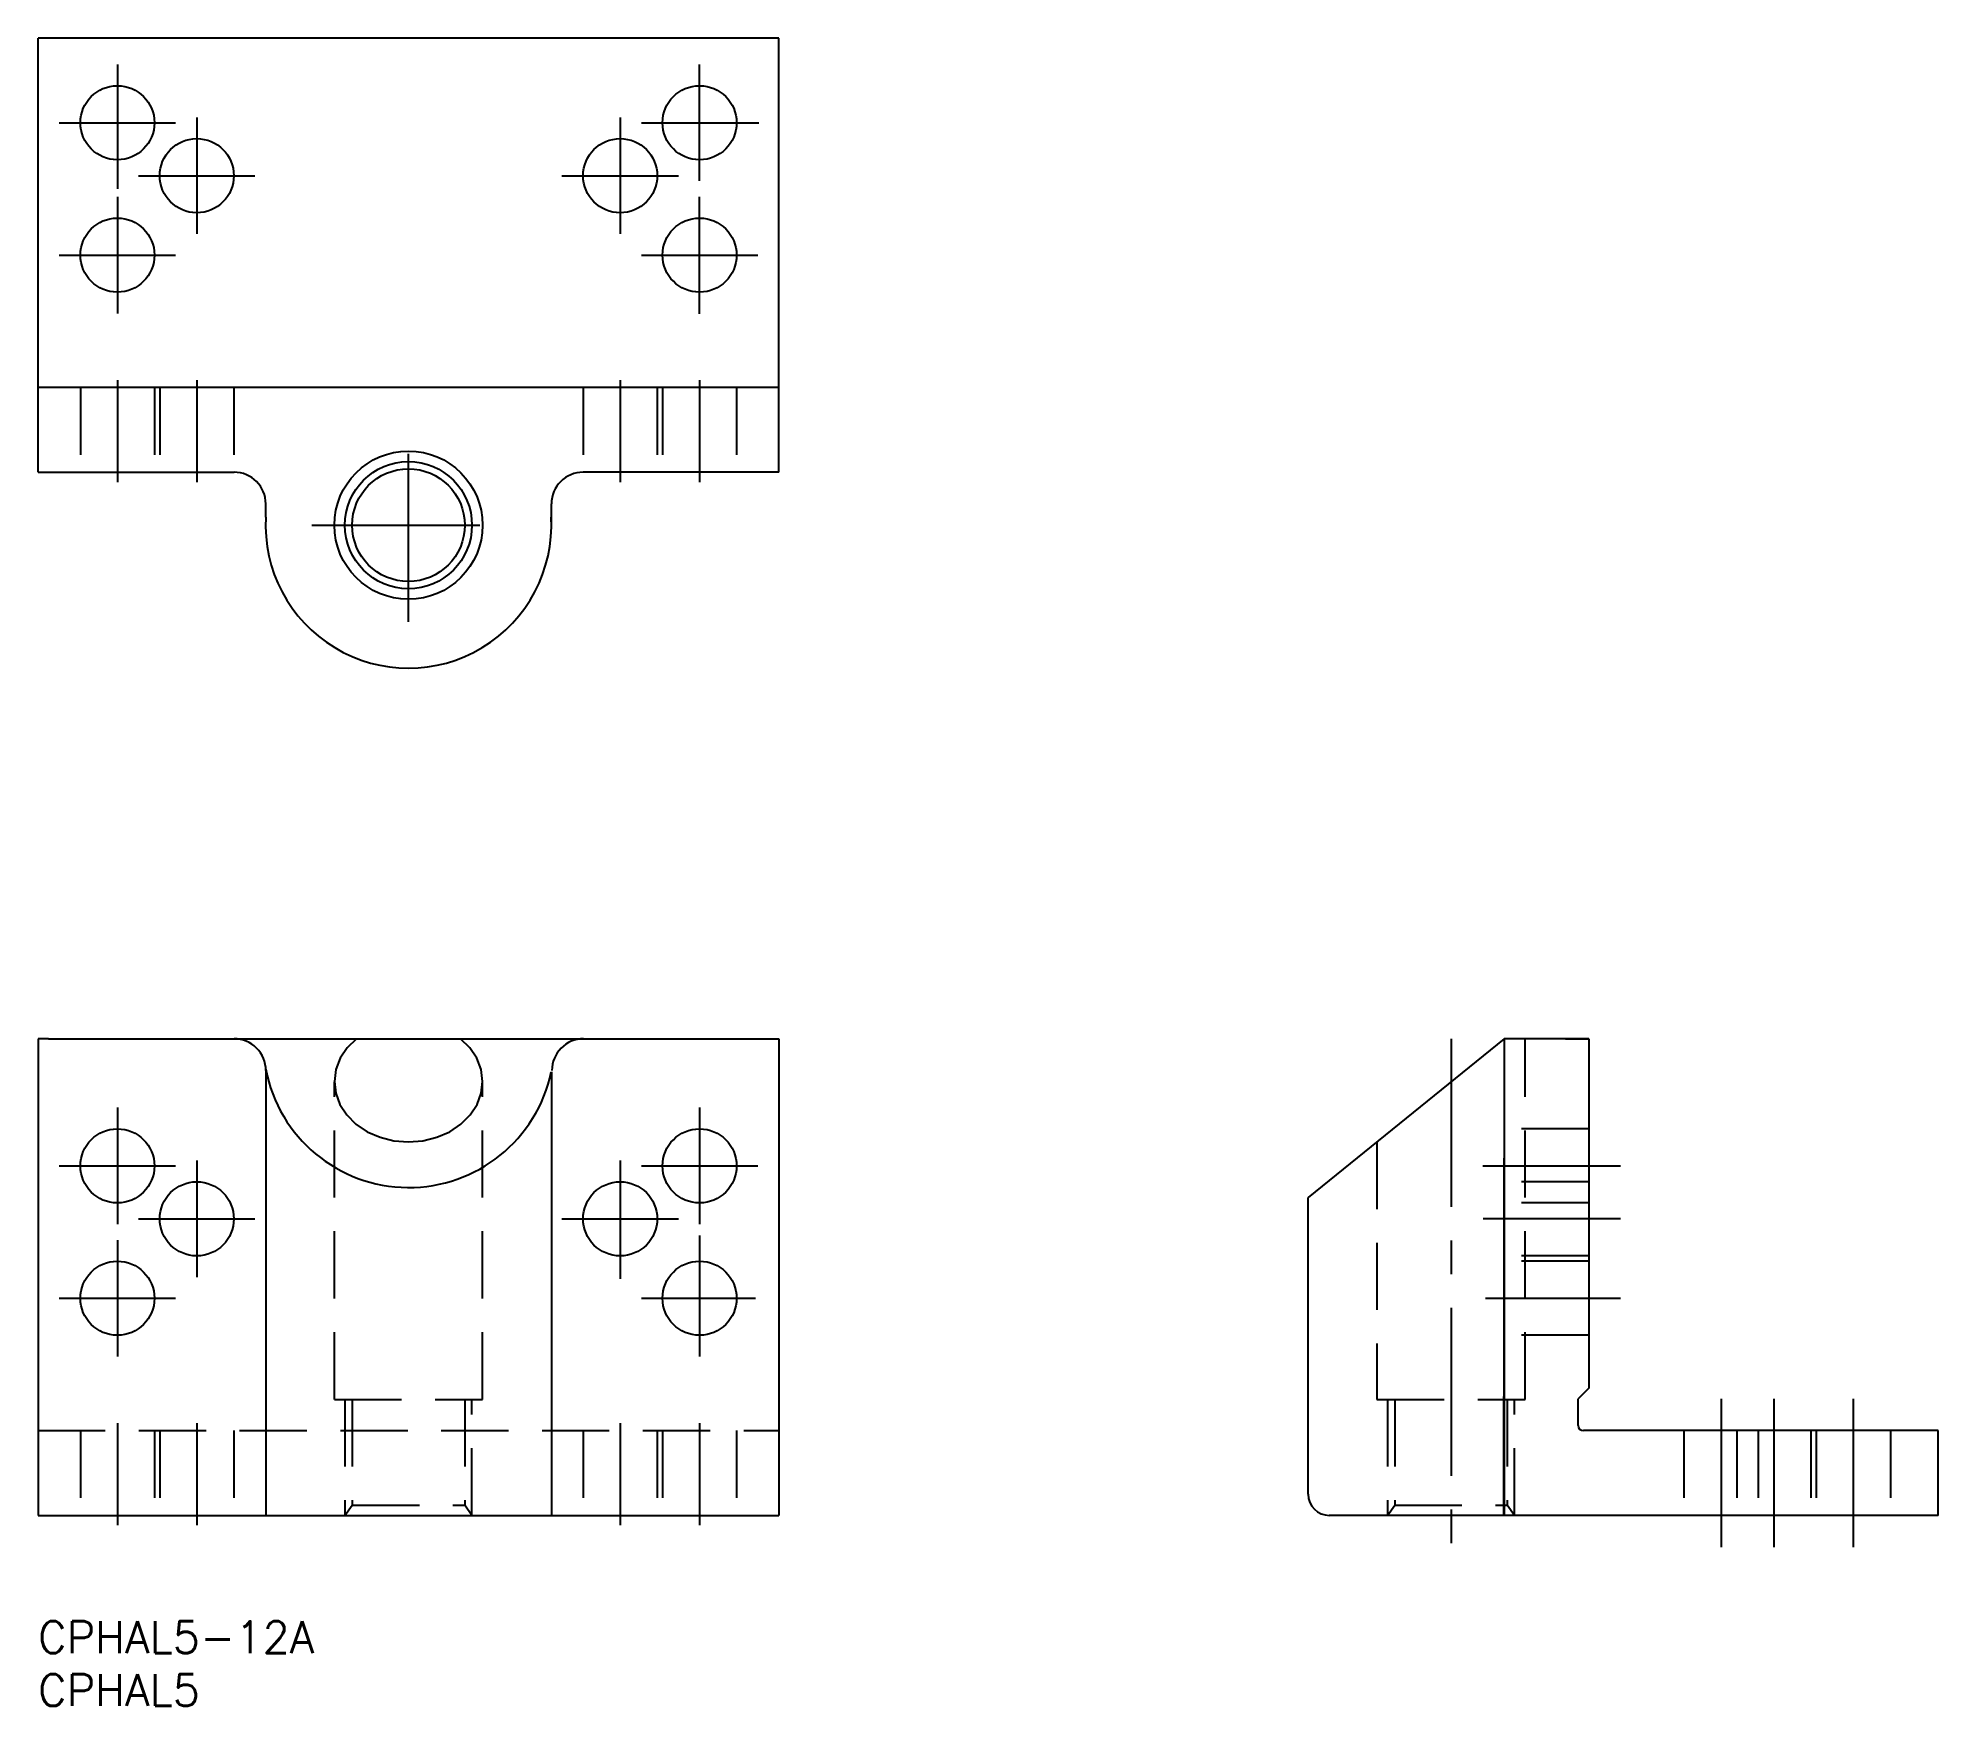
# Model space of a CAD drawing. Extents: x 0 to 179, y -8 to 150.
import ezdxf

# ---------------------------------------------------------------- set-up
doc = ezdxf.new("R2010")
doc.units = 0
doc.header["$LTSCALE"] = 0.5
doc.linetypes.add('CENTER', pattern=[50.8, 31.75, -6.35, 6.35, -6.35])
doc.linetypes.add('DASHED', pattern=[19.05, 12.7, -6.35])
for name, color, linetype in [('MSM_CENTER', 1, 'CENTER'), ('MSM_CONTINUOUS', 7, 'CONTINUOUS'), ('MSM_DASHED', 4, 'DASHED'), ('MSM_NARROW', 5, 'CONTINUOUS'), ('MSM_PART_NUMBER', 7, 'CONTINUOUS')]:
    doc.layers.add(name, color=color, linetype=linetype)
doc.styles.get("Standard").update_dxf_attribs({"font": 'txt.shx', "height": 3, "bigfont": 'bigfont.shx'})

msp = doc.modelspace()

# ---------------------------------------------------------------- linework, layer by layer
at = {"layer": 'MSM_CENTER'}
for p, q in [((7.5, 147), (7.5, 135.25)), ((62.5, 136), (62.5, 147)), ((15, 142), (15, 131)), ((55, 142), (55, 131)), ((2, 141.5), (13, 141.5)), ((57, 141.5), (68.1, 141.5)), ((9.5, 136.5), (20.5, 136.5)), ((49.5, 136.5), (60.5, 136.5)), ((7.5, 134.5), (7.5, 123.5)), ((62.5, 123.46), (62.5, 134.5)), ((2, 129), (13, 129)), ((57, 129), (68, 129)), ((7.5, 117.2), (7.5, 107.57)), ((15, 117.2), (15, 107.57)), ((55, 117.2), (55, 107.57)), ((62.5, 117.2), (62.5, 107.57)), ((35, 94.36), (35, 112.64)), ((25.86, 103.5), (44.14, 103.5)), ((133.5, 55), (133.5, 6.59)), ((7.5, 48.5), (7.5, 37.5)), ((62.5, 48.5), (62.5, 37.5)), ((15, 43.5), (15, 32.5)), ((55, 43.5), (55, 32.32)), ((2, 43), (13, 43)), ((57, 43), (68.01, 43)), ((136.49, 43), (149.5, 43)), ((138.5, 40.04), (138.5, 10)), ((9.5, 38), (20.5, 38)), ((49.5, 38), (60.5, 38)), ((149.5, 38), (136.53, 38)), ((7.5, 36), (7.5, 25)), ((62.5, 36.43), (62.5, 25)), ((2, 30.5), (13, 30.5)), ((57, 30.5), (67.78, 30.5)), ((136.76, 30.5), (149.5, 30.5)), ((159, 21), (159, 7)), ((164, 21), (164, 7)), ((171.5, 21), (171.5, 7)), ((7.5, 18.7), (7.5, 9.07)), ((15, 18.7), (15, 9.07)), ((55, 18.7), (55, 9.07)), ((62.5, 18.7), (62.5, 9.07))]:
    msp.add_line(p, q, dxfattribs=at)
at = {"layer": 'MSM_CONTINUOUS'}
for p, q in [((70, 149.5), (0, 149.5)), ((0, 108.5), (0, 149.5)), ((70, 108.5), (70, 149.5)), ((70, 116.5), (0, 116.5)), ((0, 108.5), (18.52, 108.5)), ((70, 108.5), (51.5, 108.5)), ((21.52, 104.27), (21.52, 105.5)), ((48.5, 103.5), (48.5, 105.5)), ((1, 55), (0, 55)), ((0, 55), (0, 10)), ((1, 55), (17, 55)), ((17, 55), (53, 55)), ((19.5, 55), (21.66, 55)), ((21.5, 55), (48.5, 55)), ((48.34, 55), (50.5, 55)), ((53, 55), (70, 55)), ((70, 55), (70, 10)), ((138.5, 55), (120, 40.01)), ((138.5, 55), (138.46, 10)), ((138.5, 55), (138.5, 10)), ((146.5, 55), (138.5, 55)), ((144.3, 55), (146.46, 55)), ((146.5, 55), (146.5, 22)), ((21.53, 52), (21.52, 10)), ((48.5, 51.89), (48.5, 10)), ((120, 12), (120, 40.01)), ((146.5, 22), (145.5, 21)), ((145.5, 18.5), (145.5, 21)), ((179.5, 18), (146, 18)), ((179.5, 10), (179.5, 18)), ((0, 10), (70, 10)), ((179.5, 10), (121.99, 10)), ((179.5, 10), (122, 10))]:
    msp.add_line(p, q, dxfattribs=at)
msp.add_lwpolyline([(30.09, 55), (29.21, 54.14), (28.55, 53.16), (28.14, 52.09), (28, 50.98), (28.13, 49.87), (28.52, 48.8), (29.17, 47.81), (30.04, 46.94), (31.1, 46.23), (32.31, 45.7), (33.63, 45.38), (35, 45.27), (36.37, 45.38), (37.69, 45.7), (38.9, 46.23), (39.96, 46.94), (40.83, 47.81), (41.48, 48.8), (41.87, 49.87), (42, 50.98), (41.86, 52.09), (41.45, 53.16), (40.79, 54.14), (39.91, 55)], dxfattribs=at)
for centre, radius in [((7.5, 141.5), 3.5), ((62.5, 141.5), 3.5), ((15, 136.5), 3.5), ((55, 136.5), 3.5), ((7.5, 129), 3.5), ((62.5, 129), 3.5), ((35, 103.5), 7), ((35, 103.5), 6), ((7.5, 43), 3.5), ((62.5, 43), 3.5), ((15, 38), 3.5), ((55, 38), 3.5), ((7.5, 30.5), 3.5), ((62.5, 30.5), 3.5)]:
    msp.add_circle(centre, radius, dxfattribs=at)
for centre, radius, start, end in [((18.52, 105.5), 3, 0, 90), ((51.5, 105.5), 3, 90, 180), ((35, 103.5), 13.5, 176.7242, 3.2758), ((18.53, 52), 3, 0, 90.0006), ((51.55, 52), 3, 90, 180), ((35.03, 54.72), 13.76, 190.899, 348.1328), ((146, 18.5), 0.5, 180, 270), ((122, 12), 2, 180, 270)]:
    msp.add_arc(centre, radius, start, end, dxfattribs=at)
at = {"layer": 'MSM_DASHED'}
for p, q in [((4, 116.5), (4, 108.5)), ((11, 116.5), (11, 108.5)), ((11.5, 116.5), (11.5, 108.5)), ((18.5, 116.5), (18.52, 108.5)), ((51.5, 116.5), (51.5, 108.5)), ((58.5, 116.5), (58.5, 108.5)), ((59, 116.5), (59, 108.5)), ((66, 116.5), (66, 108.5)), ((140.5, 20.95), (140.49, 55)), ((28, 20.95), (28, 50.95)), ((42, 20.95), (42, 50.95)), ((126.49, 45.27), (126.5, 20.95)), ((146.5, 46.5), (138.49, 46.5)), ((146.5, 41.5), (138.49, 41.5)), ((146.5, 39.5), (138.49, 39.5)), ((146.5, 34.5), (138.48, 34.5)), ((146.5, 34), (138.48, 34)), ((146.5, 27), (138.47, 27)), ((28, 20.95), (42, 20.95)), ((29, 20.95), (29, 10)), ((29.68, 20.95), (29.68, 10.95)), ((40.32, 20.95), (40.32, 10.95)), ((41, 10), (41, 20.95)), ((126.5, 20.95), (140.5, 20.95)), ((127.49, 20.95), (127.49, 10)), ((128.17, 20.95), (128.17, 10.95)), ((138.81, 20.95), (138.81, 10.95)), ((139.49, 10), (139.49, 20.95)), ((0, 18), (70, 18)), ((4, 18), (4, 10)), ((11, 18), (11, 10)), ((11.5, 18), (11.5, 10)), ((18.5, 18), (18.5, 10)), ((51.5, 18), (51.5, 10)), ((58.5, 18), (58.5, 10)), ((59, 18), (59, 10)), ((66, 18), (66, 10)), ((155.5, 18), (155.5, 10)), ((160.5, 18), (160.5, 10)), ((162.5, 18), (162.5, 10)), ((167.5, 18), (167.5, 10)), ((168, 18), (168, 10)), ((175, 18), (175, 10)), ((29, 10), (29.68, 10.95)), ((29.68, 10.95), (40.32, 10.95)), ((41, 10), (40.32, 10.95)), ((127.49, 10), (128.17, 10.95)), ((128.17, 10.95), (138.81, 10.95)), ((139.49, 10), (138.81, 10.95))]:
    msp.add_line(p, q, dxfattribs=at)
at = {"layer": 'MSM_NARROW'}
msp.add_circle((35, 103.5), 5.32, dxfattribs=at)

# ---------------------------------------------------------------- texts
at = {"layer": 'MSM_PART_NUMBER'}
for s, p in [('CPHAL5-12A', (0, -3)), ('CPHAL5', (0, -8))]:
    msp.add_text(s, height=3, dxfattribs=at).set_placement(p)

doc.saveas('drawing.dxf')
